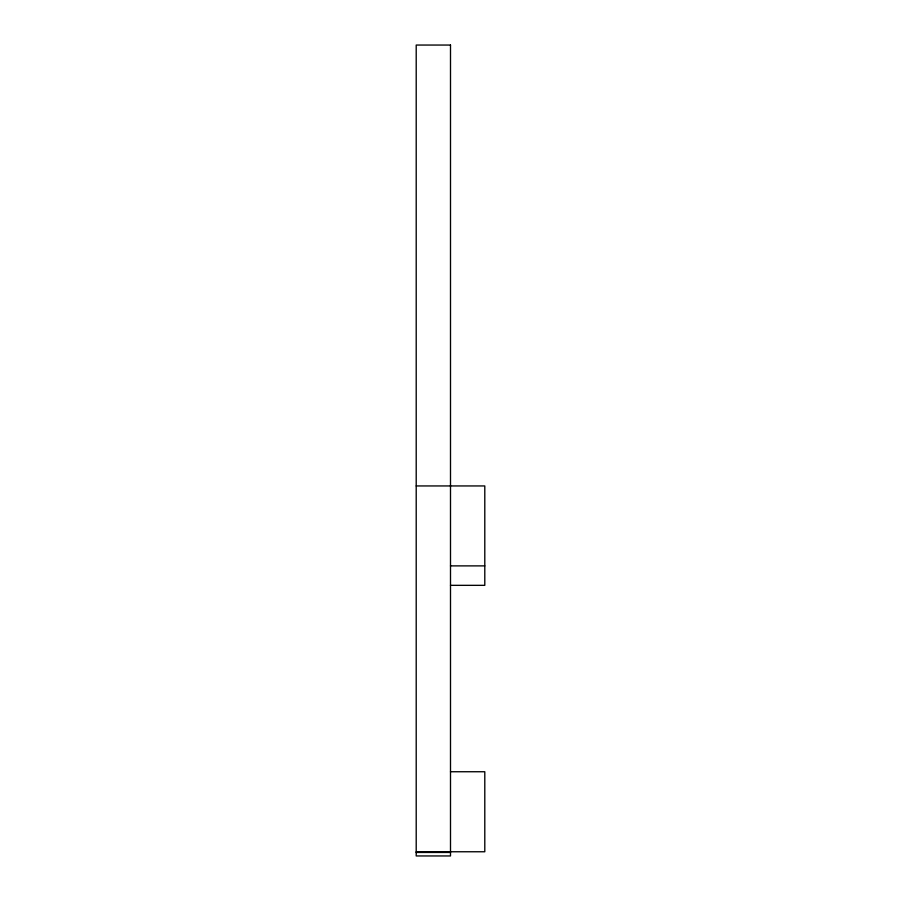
<?xml version="1.0" encoding="UTF-8"?>
<svg xmlns="http://www.w3.org/2000/svg" width="901" height="901" viewBox="0 0 901 901"><rect width="100%" height="100%" fill="white"/><g stroke="black" fill="none" stroke-linecap="round" stroke-linejoin="round"><path stroke-width="1.35" d="M416.206 485.943L484.794 485.943L484.794 585.335L450.5 585.335M450.5 565.884L484.794 565.884M450.5 771.74L484.794 771.74L484.794 851.76L416.206 851.76M416.206 852.459L450.5 852.459M450.5 45.05L416.206 45.05L416.206 855.95L450.5 855.95L450.5 45.05"/></g></svg>
